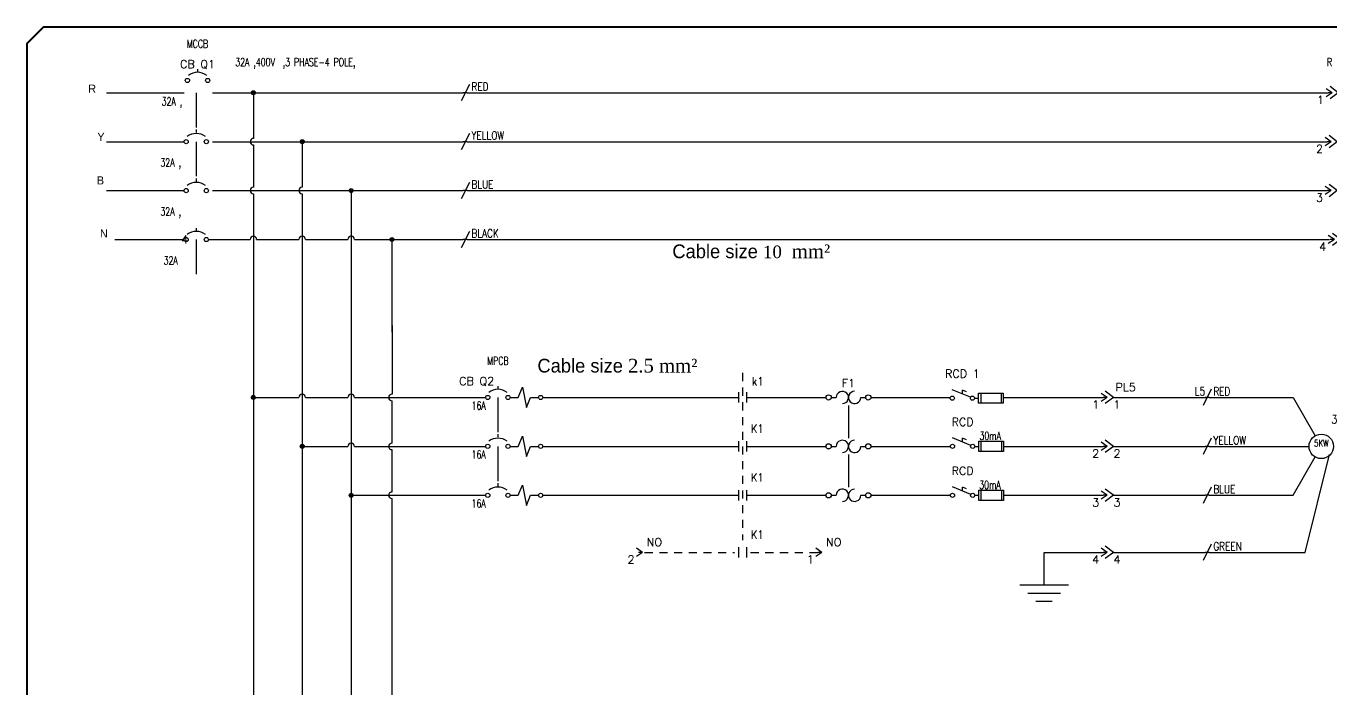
# Model space of a CAD drawing. Header units: inches. Extents: x 0 to 33.5, y 0 to 22.4.
# Drawn here: x 0.02 to 20.02, y 12.28 to 22.44 of the extents above; entities that cross this region are included whole.
import ezdxf
from ezdxf.enums import TextEntityAlignment as Align

# ---------------------------------------------------------------- set-up
doc = ezdxf.new("R2010")
doc.units = ezdxf.units.IN
doc.header["$MEASUREMENT"] = 0
doc.linetypes.add('HIDDEN2', pattern=[0.1875, 0.125, -0.0625])
for name, color, linetype in [('DESC', 150, 'Continuous'), ('LINK', 9, 'Continuous'), ('MISC', 7, 'Continuous'), ('SYMS', 7, 'Continuous'), ('TAGS', 150, 'Continuous'), ('TERMS', 123, 'Continuous'), ('TITLE', 7, 'Continuous'), ('WIRES', 7, 'Continuous')]:
    doc.layers.add(name, color=color, linetype=linetype)
doc.styles.add('ITALIC', font='ITALIC')
doc.styles.add('SIMPLEX', font='SIMPLEX')
doc.styles.add('WD', font='romans.shx')

# ---------------------------------------------------------------- blocks, each defined once
blk = doc.blocks.new('NO_NUM_acade_title')
at = {"layer": 'TITLE', "const_width": 0.0312}
blk.add_lwpolyline([(30.594, 0.281), (30.594, 22.177), (30.344, 22.427), (0.281, 22.427), (0.031, 22.177), (0.031, 0.281), (0.281, 0.031), (30.344, 0.031)], close=True, dxfattribs=at)
at = {"layer": 'TITLE', "color": 1, "style": 'ITALIC'}
for tag, height, p in [('TITLE#1', 0.125, (32.156, 3.406)), ('TITLE#2', 0.125, (32.156, 3.204)), ('TITLE#3', 0.125, (32.156, 3.001)), ('TITLE#4', 0.125, (32.156, 2.799)), ('DWG#', 0.2, (32.156, 0.826))]:
    blk.add_attdef(tag, text='', height=height, dxfattribs=at).set_placement(p, align=Align.CENTER)
at = {"layer": 'TITLE', "color": 1, "style": 'SIMPLEX'}
blk.add_attdef('CAD#', (30.826, 1.958), '', height=0.0938, rotation=90, dxfattribs=at)
at = {"layer": 'TITLE', "color": 1}
for tag, p, height, style in [('ENGINEER', (31.237, 1.958), 0.0938, 'ITALIC'), ('CHKDBY', (32.424, 1.958), 0.0938, 'ITALIC'), ('JOB#', (31.464, 1.644), 0.0938, 'SIMPLEX'), ('DRAWNBY', (32.494, 1.644), 0.0938, 'ITALIC'), ('SCALE', (31.353, 1.344), 0.0938, 'SIMPLEX'), ('DATE', (32.408, 1.344), 0.0938, 'SIMPLEX'), ('SHTS', (32.532, 0.25), 0.2, 'ITALIC')]:
    blk.add_attdef(tag, p, '', height=height, dxfattribs=dict(at, style=style))
at = {"layer": 'TITLE', "color": 1, "style": 'ITALIC'}
blk.add_attdef('SH#', text='', height=0.2, dxfattribs=at).set_placement((31.881, 0.25), align=Align.RIGHT)
at = {"layer": 'TITLE', "color": 7, "flags": 9}
blk.add_attdef('WD_TB', (31.219, 0.031), '', height=0.125, dxfattribs=at)
blk = doc.blocks.new('WDDOT')
for radius in [0.03, 0.0187, 0.00929]:
    blk.add_circle((0, 0), radius)
blk = doc.blocks.new('HCR21')
at = {"linetype": 'Continuous'}
for p, q in [((-0.062, 0.08), (-0.062, -0.08)), ((0.062, 0.08), (0.062, -0.08))]:
    blk.add_line(p, q, dxfattribs=at)
at = {"style": 'WD'}
for tag, width, p in [('INST', 0.7, (0, 0.451)), ('LOC', 0.7, (0, 0.281)), ('TAG2', 0.9, (0, 0.125)), ('XREF', 0.7, (0, -0.297)), ('DESC1', 0.7, (0, -0.449)), ('DESC2', 0.7, (0, -0.597)), ('DESC3', 0.7, (0, -0.744))]:
    blk.add_attdef(tag, text='', height=0.125, dxfattribs=dict(at, width=width)).set_placement(p, align=Align.CENTER)
for tag, p, height, flags in [('X4TERM01', (-0.062, 0), 0.0125, 1), ('X1TERM02', (0.062, 0), 0.0125, 1), ('FAMILY', (0.097, 0.053), 0.01, 9), ('CONTACT', (0.097, 0.036), 0.01, 1)]:
    blk.add_attdef(tag, p, '', height=height, dxfattribs=dict(at, flags=flags))
for tag, p in [('X2LINK', (0, 0.125)), ('X8LINK', (0, -0.125))]:
    blk.add_attdef(tag, p, '', height=0.01, dxfattribs=at)
at = {"linetype": 'Continuous', "style": 'WD', "flags": 8}
blk.add_attdef('TERM01', text='', height=0.125, dxfattribs=at).set_placement((-0.125, -0.016), align=Align.TOP_RIGHT)
blk.add_attdef('TERM02', text='', height=0.125, dxfattribs=at).set_placement((0.125, -0.016), align=Align.TOP_LEFT)
blk = doc.blocks.new('HOL1')
for p, q in [((-0.264, 0), (-0.188, 0)), ((0.188, 0), (0.264, 0))]:
    blk.add_line(p, q)
at = {"linetype": 'Continuous'}
for centre in [(-0.304, 0), (0.304, 0)]:
    blk.add_circle(centre, 0.04, dxfattribs=at)
for centre, start, end in [((-0.094, 0), 270.001, 180.002), ((0.094, 0), 90, 0.001)]:
    blk.add_arc(centre, 0.0938, start, end)
at = {"style": 'WD', "width": 0.7}
for tag, p in [('INST', (0, 0.795)), ('LOC', (0, 0.625)), ('DESC1', (0, 0.469)), ('DESC2', (0, 0.312)), ('RATING1', (0, -0.266))]:
    blk.add_attdef(tag, text='', height=0.125, dxfattribs=at).set_placement(p, align=Align.CENTER)
at = {"style": 'WD'}
blk.add_attdef('TAG1', text='', height=0.125, dxfattribs=at).set_placement((0, 0.156), align=Align.CENTER)
for tag, p, height, flags in [('X4TERM01', (-0.344, 0), 0.0125, 1), ('FAMILY', (0.205, 0.152), 0.01, 9), ('X1TERM02', (0.344, 0), 0.0125, 1)]:
    blk.add_attdef(tag, p, '', height=height, dxfattribs=dict(at, flags=flags))
for tag, p in [('X2LINK', (0, 0.125)), ('X8LINK', (0, -0.125))]:
    blk.add_attdef(tag, p, '', height=0.01, dxfattribs=at)
at = {"linetype": 'Continuous', "style": 'WD', "flags": 9}
for tag, p in [('ASSYCODE', (0.219, 0.062)), ('MFG', (0.228, 0.089)), ('CAT', (0.23, 0.108))]:
    blk.add_attdef(tag, text='', height=0.01, dxfattribs=at).set_placement(p, align=Align.CENTER)
at = {"linetype": 'Continuous', "style": 'WD', "flags": 8}
blk.add_attdef('TERM01', text='', height=0.125, dxfattribs=at).set_placement((-0.406, -0.031), align=Align.TOP_RIGHT)
blk.add_attdef('TERM02', text='', height=0.125, dxfattribs=at).set_placement((0.406, -0.031), align=Align.TOP_LEFT)
blk = doc.blocks.new('HOL2')
for p, q in [((-0.264, 0), (-0.188, 0)), ((0.188, 0), (0.264, 0))]:
    blk.add_line(p, q)
at = {"linetype": 'Continuous'}
for centre in [(-0.304, 0), (0.304, 0)]:
    blk.add_circle(centre, 0.04, dxfattribs=at)
for centre, start, end in [((-0.094, 0), 270.001, 180.002), ((0.094, 0), 90, 0.001)]:
    blk.add_arc(centre, 0.0938, start, end)
at = {"style": 'WD', "width": 0.7}
for tag, p in [('INST', (0, 0.81)), ('DESC1', (0, 0.484)), ('LOC', (0, 0.641)), ('DESC2', (0, 0.328))]:
    blk.add_attdef(tag, text='', height=0.125, dxfattribs=at).set_placement(p, align=Align.CENTER)
at = {"style": 'WD'}
blk.add_attdef('TAG2', text='', height=0.125, dxfattribs=at).set_placement((0, 0.172), align=Align.CENTER)
for tag, p, height, flags in [('X4TERM01', (-0.344, 0), 0.0125, 1), ('FAMILY', (0.205, 0.152), 0.01, 9), ('X1TERM02', (0.344, 0), 0.0125, 1)]:
    blk.add_attdef(tag, p, '', height=height, dxfattribs=dict(at, flags=flags))
for tag, p in [('X2LINK', (0, 0.125)), ('X8LINK', (0, -0.125))]:
    blk.add_attdef(tag, p, '', height=0.01, dxfattribs=at)
at = {"linetype": 'Continuous', "style": 'WD', "flags": 8}
blk.add_attdef('TERM01', text='', height=0.125, dxfattribs=at).set_placement((-0.406, -0.016), align=Align.TOP_RIGHT)
blk.add_attdef('TERM02', text='', height=0.125, dxfattribs=at).set_placement((0.406, -0.016), align=Align.TOP_LEFT)
blk = doc.blocks.new('HDS21F')
for p, q in [((0.126, 0.013), (-0.156, 0.13)), ((0, 0.065), (0, 0.125)), ((0.062, 0.099), (0, 0.125)), ((0.188, 0), (0.25, 0)), ((0.25, -0.078), (0.25, 0.078)), ((0.25, 0.078), (0.625, 0.078)), ((0.281, 0.078), (0.281, -0.078)), ((0.594, 0.078), (0.594, -0.078)), ((0.625, 0.078), (0.625, -0.078)), ((0.625, -0.078), (0.25, -0.078))]:
    blk.add_line(p, q)
for centre in [(-0.155, 0), (0.155, 0)]:
    blk.add_circle(centre, 0.0322)
at = {"style": 'WD', "width": 0.7}
for tag, p in [('INST', (0, 0.625)), ('LOC', (0, 0.469)), ('RATING1', (0, 0.156)), ('XREF', (0, -0.236)), ('DESC1', (0, -0.406)), ('DESC2', (0, -0.563))]:
    blk.add_attdef(tag, text='', height=0.125, dxfattribs=at).set_placement(p, align=Align.CENTER)
at = {"style": 'WD'}
blk.add_attdef('TAG2', text='', height=0.125, dxfattribs=at).set_placement((0, 0.312), align=Align.CENTER)
for tag, p, height, flags in [('X4TERM01', (-0.188, 0), 0.0125, 1), ('FAMILY', (0.206, 0.131), 0.01, 9), ('CONTACT', (0.206, 0.111), 0.01, 9), ('X1TERM02', (0.625, 0), 0.0125, 1)]:
    blk.add_attdef(tag, p, '', height=height, dxfattribs=dict(at, flags=flags))
for tag, p in [('X2LINK', (0, 0.188)), ('X8LINK', (0, -0.016))]:
    blk.add_attdef(tag, p, '', height=0.01, dxfattribs=at)
at = {"style": 'WD', "width": 0.7}
blk.add_attdef('RATING2', text='', height=0.125, dxfattribs=at).set_placement((0.438, 0), align=Align.MIDDLE)
at = {"linetype": 'Continuous', "style": 'WD', "flags": 8}
blk.add_attdef('TERM01', text='', height=0.125, dxfattribs=at).set_placement((-0.25, -0.031), align=Align.TOP_RIGHT)
blk.add_attdef('TERM02', text='', height=0.125, dxfattribs=at).set_placement((0.688, -0.031), align=Align.TOP_LEFT)
blk = doc.blocks.new('HMO13')
blk.add_circle((0, 0), 0.188)
at = {"style": 'WD'}
for tag, p, width in [('INST', (0.381, 0.403), 0.7), ('TAG1', (0.375, 0.077), 0.9), ('LOC', (0.381, 0.234), 0.7), ('DESC1', (0.376, -0.079), 0.9), ('DESC2', (0.376, -0.235), 0.9), ('DESC3', (0.376, -0.391), 0.9), ('RATING3', (0.375, -0.548), 0.8), ('RATING4', (0.375, -0.704), 0.8), ('WDTAGALT', (0.375, -0.875), 0.7)]:
    blk.add_attdef(tag, p, '', height=0.125, dxfattribs=dict(at, width=width))
at = {"style": 'WD', "width": 0.8}
blk.add_attdef('RATING1', text='', height=0.1, dxfattribs=at).set_placement((0, 0), align=Align.CENTER)
at = {"style": 'WD', "flags": 1}
for tag, p in [('X4TERM02', (-0.188, 0)), ('X0TERM01', (-0.094, 0.162)), ('X0TERM03', (-0.094, -0.162)), ('X0TERM04', (0.133, -0.133))]:
    blk.add_attdef(tag, p, '', height=0.0125, dxfattribs=at)
at = {"linetype": 'Continuous', "style": 'WD', "flags": 9}
blk.add_attdef('ASSYCODE', text='', height=0.01, dxfattribs=at).set_placement((0, 0.125), align=Align.CENTER)
at = {"style": 'WD', "flags": 9}
blk.add_attdef('FAMILY', text='', height=0.01, dxfattribs=at).set_placement((-0.005, 0.17), align=Align.CENTER)
at = {"linetype": 'Continuous', "style": 'WD', "flags": 1}
for tag, p in [('MFG', (0, 0.14)), ('CAT', (0, 0.159))]:
    blk.add_attdef(tag, text='', height=0.01, dxfattribs=at).set_placement(p, align=Align.MIDDLE)
at = {"style": 'WD', "width": 0.8}
blk.add_attdef('RATING2', text='', height=0.1, dxfattribs=at).set_placement((0, -0.031), align=Align.TOP_CENTER)
blk = doc.blocks.new('HCB1')
blk.add_line((0, 0.173), (0, 0.126))
for centre in [(-0.155, 0), (0.155, 0)]:
    blk.add_circle(centre, 0.0322)
blk.add_arc((0, -0.109), 0.234, 53.1301, 126.8699)
at = {"style": 'WD', "width": 0.7}
for tag, p in [('INST', (0, 0.826)), ('DESC1', (0, 0.5)), ('LOC', (0, 0.656)), ('DESC2', (0, 0.344)), ('RATING1', (0, -0.188)), ('XREF', (0, -0.344))]:
    blk.add_attdef(tag, text='', height=0.125, dxfattribs=at).set_placement(p, align=Align.CENTER)
at = {"style": 'WD'}
blk.add_attdef('TAG1', text='', height=0.125, dxfattribs=at).set_placement((0, 0.188), align=Align.CENTER)
for tag, p in [('X2LINK', (0, 0.219)), ('X8LINK', (0, 0))]:
    blk.add_attdef(tag, p, '', height=0.01, dxfattribs=at)
for tag, p, height, flags in [('X4TERM01', (-0.188, 0), 0.0125, 1), ('X1TERM02', (0.188, 0), 0.0125, 1), ('FAMILY', (0.205, 0.152), 0.01, 9), ('CONTACT', (0.205, 0.133), 0.01, 9)]:
    blk.add_attdef(tag, p, '', height=height, dxfattribs=dict(at, flags=flags))
at = {"linetype": 'Continuous', "style": 'WD', "flags": 9}
for tag, p in [('ASSYCODE', (0.219, 0.062)), ('MFG', (0.228, 0.089)), ('CAT', (0.23, 0.108))]:
    blk.add_attdef(tag, text='', height=0.01, dxfattribs=at).set_placement(p, align=Align.CENTER)
at = {"linetype": 'Continuous', "style": 'WD', "flags": 8}
blk.add_attdef('TERM01', text='', height=0.125, dxfattribs=at).set_placement((-0.25, -0.031), align=Align.TOP_RIGHT)
blk.add_attdef('TERM02', text='', height=0.125, dxfattribs=at).set_placement((0.25, -0.031), align=Align.TOP_LEFT)
blk = doc.blocks.new('HCB2')
at = {"linetype": 'HIDDEN2'}
blk.add_line((0, 0.187), (0, 0.141), dxfattribs=at)
for centre in [(-0.155, 0), (0.155, 0)]:
    blk.add_circle(centre, 0.0322)
blk.add_arc((0, -0.109), 0.234, 53.1301, 126.8699)
at = {"style": 'WD', "width": 0.7}
for tag, p in [('INST', (0, 0.863)), ('LOC', (0, 0.693)), ('DESC1', (0, 0.537)), ('DESC2', (0, 0.38)), ('RATING1', (0, -0.188)), ('XREF', (0, -0.344))]:
    blk.add_attdef(tag, text='', height=0.125, dxfattribs=at).set_placement(p, align=Align.CENTER)
at = {"style": 'WD'}
blk.add_attdef('TAG2', text='', height=0.125, dxfattribs=at).set_placement((0, 0.224), align=Align.CENTER)
for tag, p in [('X2LINK', (0, 0.219)), ('X8LINK', (0, 0))]:
    blk.add_attdef(tag, p, '', height=0.01, dxfattribs=at)
for tag, p, height, flags in [('X4TERM01', (-0.188, 0), 0.0125, 1), ('FAMILY', (0.054, 0.183), 0.01, 9), ('CONTACT', (0.054, 0.159), 0.01, 9), ('X1TERM02', (0.188, 0), 0.0125, 1)]:
    blk.add_attdef(tag, p, '', height=height, dxfattribs=dict(at, flags=flags))
at = {"linetype": 'Continuous', "style": 'WD', "flags": 8}
blk.add_attdef('TERM01', text='', height=0.125, dxfattribs=at).set_placement((-0.25, -0.031), align=Align.TOP_RIGHT)
blk.add_attdef('TERM02', text='', height=0.125, dxfattribs=at).set_placement((0.25, -0.031), align=Align.TOP_LEFT)
blk = doc.blocks.new('HCN1PJ')
for p, q in [((-0.031, 0), (-0.125, 0.062)), ((-0.031, 0), (-0.125, -0.062)), ((-0.031, 0), (-0.094, 0)), ((0.062, 0), (-0.062, 0.094)), ((0.062, 0), (-0.062, -0.094))]:
    blk.add_line(p, q)
at = {"style": 'WD', "width": 0.7}
for tag, p in [('DESC1', (-0.031, 0.406)), ('DESC2', (-0.031, 0.25))]:
    blk.add_attdef(tag, text='', height=0.125, dxfattribs=at).set_placement(p, align=Align.RIGHT)
for tag, p in [('INST', (0.094, 0.406)), ('LOC', (0.094, 0.25))]:
    blk.add_attdef(tag, p, '', height=0.125, dxfattribs=at)
at = {"style": 'WD'}
for tag, p, height in [('TAG1', (0.094, 0.094), 0.125), ('X2LINK', (-0.062, 0.125), 0.01), ('X8LINK', (-0.062, -0.125), 0.01)]:
    blk.add_attdef(tag, p, '', height=height, dxfattribs=at)
for tag, p, height, flags in [('X4TERMDESC01', (-0.106, 0.022), 0.01, 1), ('X4TERM01', (-0.094, 0), 0.0125, 1), ('WDBLKNAM', (0.048, 0.104), 0.01, 9), ('FAMILY', (0.048, 0.121), 0.01, 9), ('X1TERM02', (0.062, 0), 0.0125, 1), ('X1TERMDESC02', (0.067, 0.016), 0.01, 1)]:
    blk.add_attdef(tag, p, '', height=height, dxfattribs=dict(at, flags=flags))
at = {"linetype": 'Continuous', "style": 'WD', "flags": 9}
for tag, p in [('ASSYCODE', (0.067, 0.044)), ('MFG', (0.072, 0.057)), ('CAT', (0.073, 0.077))]:
    blk.add_attdef(tag, text='', height=0.01, dxfattribs=at).set_placement(p, align=Align.CENTER)
at = {"linetype": 'Continuous', "style": 'WD', "flags": 8}
blk.add_attdef('TERM01', text='', height=0.125, dxfattribs=at).set_placement((-0.156, -0.047), align=Align.TOP_RIGHT)
blk.add_attdef('TERM02', text='', height=0.125, dxfattribs=at).set_placement((0.062, -0.047), align=Align.TOP_LEFT)
blk = doc.blocks.new('HCN2PJ')
for p, q in [((-0.031, 0), (-0.125, 0.062)), ((-0.031, 0), (-0.125, -0.062)), ((-0.031, 0), (-0.094, 0)), ((0.062, 0), (-0.062, 0.094)), ((0.062, 0), (-0.062, -0.094))]:
    blk.add_line(p, q)
at = {"style": 'WD', "width": 0.7}
for tag, p in [('DESC1', (-0.031, 0.406)), ('DESC2', (-0.031, 0.25))]:
    blk.add_attdef(tag, text='', height=0.125, dxfattribs=at).set_placement(p, align=Align.RIGHT)
for tag, p in [('INST', (0.094, 0.406)), ('LOC', (0.094, 0.25))]:
    blk.add_attdef(tag, p, '', height=0.125, dxfattribs=at)
at = {"style": 'WD'}
for tag, p, height in [('TAG2', (0.094, 0.094), 0.125), ('X2LINK', (-0.062, 0.125), 0.01), ('X8LINK', (-0.062, -0.125), 0.01)]:
    blk.add_attdef(tag, p, '', height=height, dxfattribs=at)
for tag, p, height, flags in [('X4TERMDESC01', (-0.113, 0.019), 0.01, 1), ('X4TERM01', (-0.094, 0), 0.0125, 1), ('FAMILY', (0.048, 0.121), 0.01, 9), ('X1TERM02', (0.062, 0), 0.0125, 1), ('X1TERMDESC02', (0.067, 0.014), 0.01, 1)]:
    blk.add_attdef(tag, p, '', height=height, dxfattribs=dict(at, flags=flags))
at = {"linetype": 'Continuous', "style": 'WD', "flags": 8}
blk.add_attdef('TERM01', text='', height=0.125, dxfattribs=at).set_placement((-0.156, -0.047), align=Align.TOP_RIGHT)
blk.add_attdef('TERM02', text='', height=0.125, dxfattribs=at).set_placement((0.062, -0.047), align=Align.TOP_LEFT)
blk = doc.blocks.new('HCB11M')
for p, q in [((0, 0.173), (0, 0.126)), ((0.188, 0), (0.312, 0)), ((0.312, 0), (0.375, 0.156)), ((0.375, 0.156), (0.438, -0.156)), ((0.438, -0.156), (0.5, 0)), ((0.5, 0), (0.623, 0))]:
    blk.add_line(p, q)
for centre in [(-0.155, 0), (0.155, 0), (0.655, 0)]:
    blk.add_circle(centre, 0.0322)
blk.add_arc((0, -0.109), 0.234, 53.1301, 126.8699)
at = {"style": 'WD', "width": 0.7}
for tag, p in [('INST', (0, 0.826)), ('DESC1', (0, 0.5)), ('LOC', (0, 0.656)), ('DESC2', (0, 0.344)), ('RATING1', (0, -0.188)), ('XREF', (0, -0.344))]:
    blk.add_attdef(tag, text='', height=0.125, dxfattribs=at).set_placement(p, align=Align.CENTER)
at = {"style": 'WD'}
blk.add_attdef('TAG1', text='', height=0.125, dxfattribs=at).set_placement((0, 0.188), align=Align.CENTER)
for tag, p, height, flags in [('X2LINK', (0, 0.219), 0.01, 1), ('X4TERM01', (-0.188, 0), 0.0125, 1), ('X8LINK', (0, 0), 0.01, 1), ('FAMILY', (0.205, 0.152), 0.01, 9), ('CONTACT', (0.205, 0.131), 0.01, 9), ('X1TERM02', (0.688, 0), 0.0125, 1)]:
    blk.add_attdef(tag, p, '', height=height, dxfattribs=dict(at, flags=flags))
at = {"linetype": 'Continuous', "style": 'WD', "flags": 9}
for tag, p in [('ASSYCODE', (0.232, 0.071)), ('MFG', (0.228, 0.089)), ('CAT', (0.23, 0.108))]:
    blk.add_attdef(tag, text='', height=0.01, dxfattribs=at).set_placement(p, align=Align.CENTER)
at = {"linetype": 'Continuous', "style": 'WD', "flags": 8}
blk.add_attdef('TERM01', text='', height=0.125, dxfattribs=at).set_placement((-0.25, -0.031), align=Align.TOP_RIGHT)
blk.add_attdef('TERM02', text='', height=0.125, dxfattribs=at).set_placement((0.75, -0.031), align=Align.TOP_LEFT)
blk = doc.blocks.new('HCB21M')
at = {"linetype": 'HIDDEN2'}
blk.add_line((0, 0.187), (0, 0.141), dxfattribs=at)
for p, q in [((0.188, 0), (0.312, 0)), ((0.312, 0), (0.375, 0.156)), ((0.375, 0.156), (0.438, -0.156)), ((0.438, -0.156), (0.5, 0)), ((0.5, 0), (0.623, 0))]:
    blk.add_line(p, q)
for centre in [(-0.155, 0), (0.155, 0), (0.655, 0)]:
    blk.add_circle(centre, 0.0322)
blk.add_arc((0, -0.109), 0.234, 53.1301, 126.8699)
at = {"style": 'WD', "width": 0.7}
for tag, p in [('INST', (0, 0.863)), ('LOC', (0, 0.693)), ('DESC1', (0, 0.537)), ('DESC2', (0, 0.38)), ('RATING1', (0, -0.188)), ('XREF', (0, -0.344))]:
    blk.add_attdef(tag, text='', height=0.125, dxfattribs=at).set_placement(p, align=Align.CENTER)
at = {"style": 'WD'}
blk.add_attdef('TAG2', text='', height=0.125, dxfattribs=at).set_placement((0, 0.224), align=Align.CENTER)
for tag, p, height, flags in [('X2LINK', (0, 0.219), 0.01, 1), ('X4TERM01', (-0.188, 0), 0.0125, 1), ('X8LINK', (0, 0), 0.01, 1), ('FAMILY', (0.054, 0.183), 0.01, 9), ('CONTACT', (0.054, 0.161), 0.01, 9), ('X1TERM02', (0.688, 0), 0.0125, 1)]:
    blk.add_attdef(tag, p, '', height=height, dxfattribs=dict(at, flags=flags))
at = {"linetype": 'Continuous', "style": 'WD', "flags": 8}
blk.add_attdef('TERM01', text='', height=0.125, dxfattribs=at).set_placement((-0.25, -0.031), align=Align.TOP_RIGHT)
blk.add_attdef('TERM02', text='', height=0.125, dxfattribs=at).set_placement((0.75, -0.031), align=Align.TOP_LEFT)
blk = doc.blocks.new('HW01')
for p, q in [((0.062, 0.125), (-0.062, -0.125)), ((0.031, 0), (-0.031, 0))]:
    blk.add_line(p, q)
at = {"style": 'WD', "width": 0.7, "flags": 1}
for tag, p in [('INST', (0, 0.357)), ('LOC', (0, 0.188)), ('XREF', (0, -0.3)), ('DESC1', (0, -0.456)), ('DESC2', (0, -0.613))]:
    blk.add_attdef(tag, text='', height=0.125, dxfattribs=at).set_placement(p, align=Align.CENTER)
at = {"style": 'WD', "width": 0.8}
blk.add_attdef('TAG1', text='', height=0.125, dxfattribs=at).set_placement((-0.031, 0.031), align=Align.RIGHT)
at = {"style": 'WD', "flags": 1}
for tag, p in [('X4TERM01', (-0.031, 0)), ('X1TERM01', (0.031, 0))]:
    blk.add_attdef(tag, p, '', height=0.0125, dxfattribs=at)
at = {"linetype": 'Continuous', "style": 'WD', "flags": 9}
blk.add_attdef('ASSYCODE', text='', height=0.01, dxfattribs=at).set_placement((0.029, 0.042), align=Align.CENTER)
at = {"style": 'WD'}
for tag, p in [('X2LINK', (0, 0.125)), ('X8LINK', (0, -0.125))]:
    blk.add_attdef(tag, p, '', height=0.01, dxfattribs=at)
at = {"style": 'WD', "flags": 9}
blk.add_attdef('FAMILY', text='', height=0.01, dxfattribs=at).set_placement((0.023, 0.118), align=Align.CENTER)
at = {"style": 'WD', "width": 0.8}
blk.add_attdef('RATING1', (0.094, 0.031), '', height=0.125, dxfattribs=at)
at = {"style": 'WD', "width": 0.8, "flags": 1}
blk.add_attdef('MFG', text='', height=0.0938, dxfattribs=at).set_placement((-0.125, -0.031), align=Align.TOP_RIGHT)
blk.add_attdef('CAT', text='', height=0.0938, dxfattribs=at).set_placement((0.031, -0.031), align=Align.TOP_LEFT)
blk = doc.blocks.new('HW02')
for p, q in [((0.062, 0.125), (-0.062, -0.125)), ((0.031, 0), (-0.031, 0))]:
    blk.add_line(p, q)
at = {"style": 'WD', "width": 0.7, "flags": 1}
for tag, p in [('INST', (0, 0.357)), ('LOC', (0, 0.188)), ('XREF', (0, -0.3)), ('DESC1', (0, -0.456)), ('DESC2', (0, -0.613))]:
    blk.add_attdef(tag, text='', height=0.125, dxfattribs=at).set_placement(p, align=Align.CENTER)
at = {"style": 'WD', "width": 0.8}
blk.add_attdef('TAG2', text='', height=0.125, dxfattribs=at).set_placement((-0.031, 0.031), align=Align.RIGHT)
at = {"style": 'WD', "flags": 1}
for tag, p in [('X4TERM01', (-0.031, 0)), ('X1TERM01', (0.031, 0))]:
    blk.add_attdef(tag, p, '', height=0.0125, dxfattribs=at)
at = {"style": 'WD'}
for tag, p in [('X2LINK', (0, 0.125)), ('X8LINK', (0, -0.125))]:
    blk.add_attdef(tag, p, '', height=0.01, dxfattribs=at)
at = {"style": 'WD', "flags": 9}
blk.add_attdef('FAMILY', text='', height=0.01, dxfattribs=at).set_placement((0.023, 0.118), align=Align.CENTER)
at = {"style": 'WD', "width": 0.8}
blk.add_attdef('RATING1', (0.094, 0.031), '', height=0.125, dxfattribs=at)
blk = doc.blocks.new('HC01P_')
for q in [(-0.125, 0.062), (-0.125, -0.062), (-0.094, 0)]:
    blk.add_line((-0.031, 0), q)
at = {"style": 'WD', "width": 0.7}
for tag, p in [('DESC1', (-0.094, 0.406)), ('DESC2', (-0.094, 0.25))]:
    blk.add_attdef(tag, text='', height=0.125, dxfattribs=at).set_placement(p, align=Align.RIGHT)
for tag, p in [('INST', (0.031, 0.406)), ('LOC', (0.031, 0.25))]:
    blk.add_attdef(tag, p, '', height=0.125, dxfattribs=at)
at = {"style": 'WD'}
for tag, p, height in [('TAG1', (0.031, 0.094), 0.125), ('X2LINK', (-0.062, 0.125), 0.01), ('X8LINK', (-0.062, -0.125), 0.01)]:
    blk.add_attdef(tag, p, '', height=height, dxfattribs=at)
for tag, p, height, flags in [('X4TERM01', (-0.094, 0), 0.0125, 1), ('X4TERMDESC01', (-0.073, 0.019), 0.01, 1), ('FAMILY', (0.017, 0.121), 0.01, 9)]:
    blk.add_attdef(tag, p, '', height=height, dxfattribs=dict(at, flags=flags))
at = {"linetype": 'Continuous', "style": 'WD', "flags": 9}
for tag, p in [('ASSYCODE', (0.031, 0.031)), ('MFG', (0.04, 0.057)), ('CAT', (0.042, 0.077))]:
    blk.add_attdef(tag, text='', height=0.01, dxfattribs=at).set_placement(p, align=Align.CENTER)
at = {"linetype": 'Continuous', "style": 'WD', "flags": 8}
blk.add_attdef('TERM01', text='', height=0.125, dxfattribs=at).set_placement((-0.156, -0.047), align=Align.TOP_RIGHT)

msp = doc.modelspace()

# ---------------------------------------------------------------- linework, layer by layer
at = {"color": 1}
msp.add_line((3.5, 18.375), (3.5, 17.875), dxfattribs=at)
at = {"color": 252, "true_color": 0x939598}
for p, q in [((5.625, 18.358), (5.625, 17.749)), ((5.626, 17.853), (5.626, 16.814))]:
    msp.add_line(p, q, dxfattribs=at)
at = {"linetype": 'HIDDEN2'}
for p, q in [((11, 17.125), (11, 14.562)), ((9.5, 14.375), (10.875, 14.375)), ((11.125, 14.375), (12.156, 14.375))]:
    msp.add_line(p, q, dxfattribs=at)
for p, q in [((5.626, 16.814), (5.626, 16.801)), ((15.25, 13.875), (16, 13.875)), ((15.375, 13.75), (15.875, 13.75)), ((15.5, 13.625), (15.75, 13.625))]:
    msp.add_line(p, q)
at = {"color": 3}
for p, q in [((19.625, 14.375), (20, 15.875)), ((15.625, 13.875), (15.625, 14.375)), ((15.625, 14.375), (16.531, 14.375)), ((16.688, 14.375), (18.094, 14.375)), ((18.156, 14.375), (19.625, 14.375))]:
    msp.add_line(p, q, dxfattribs=at)
at = {"layer": 'LINK'}
for points in [[(2.625, 21.421), (2.625, 20.89)], [(2.625, 20.671), (2.625, 20.14)], [(2.625, 19.171), (2.625, 18.64)], [(7.25, 16.75), (7.25, 16.219)], [(12.625, 16.625), (12.625, 16.125)], [(7.25, 16), (7.25, 15.469)], [(12.625, 15.875), (12.625, 15.375)]]:
    msp.add_lwpolyline(points, dxfattribs=at)
at = {"layer": 'WIRES', "color": 1}
for p, q in [((1.25, 21.421), (2.438, 21.421)), ((3.5, 21.421), (3.5, 20.721)), ((3.5, 20.621), (3.5, 19.971)), ((19.442, 16.75), (19.781, 16.162))]:
    msp.add_line(p, q, dxfattribs=at)
at = {"layer": 'WIRES', "color": 240, "true_color": 0xed1f24}
for p, q in [((2.875, 21.421), (6.719, 21.421)), ((6.781, 21.421), (19.978, 21.421)), ((3.5, 19.871), (3.5, 18.25)), ((3.5, 17.965), (3.5, 4.171)), ((3.5, 16.75), (4.2, 16.75)), ((4.3, 16.75), (4.95, 16.75)), ((5.05, 16.75), (7.062, 16.75)), ((7.938, 16.75), (9.75, 16.75)), ((9.688, 16.75), (10.938, 16.75)), ((11.062, 16.75), (12.281, 16.75)), ((12.969, 16.75), (14.188, 16.75)), ((15, 16.75), (16.531, 16.75)), ((16.688, 16.75), (18.125, 16.75)), ((18.031, 16.75), (18.094, 16.75)), ((18.156, 16.75), (19.442, 16.75))]:
    msp.add_line(p, q, dxfattribs=at)
at = {"layer": 'WIRES', "color": 2}
for p, q in [((1.25, 20.671), (2.438, 20.671)), ((2.875, 20.671), (6.719, 20.671)), ((4.25, 20.671), (4.25, 19.971)), ((6.781, 20.671), (19.964, 20.671)), ((4.25, 19.871), (4.25, 17.875)), ((4.25, 17.965), (4.25, 4.171)), ((4.25, 16), (4.95, 16)), ((5.05, 16), (7.062, 16)), ((7.938, 16), (9.75, 16))]:
    msp.add_line(p, q, dxfattribs=at)
at = {"layer": 'WIRES', "color": 5}
for p, q in [((1.25, 19.921), (2.438, 19.921)), ((2.875, 19.921), (6.719, 19.921)), ((5, 19.921), (5, 17.25)), ((6.781, 19.921), (19.964, 19.921)), ((5, 17.965), (5, 4.171)), ((19.442, 15.25), (19.781, 15.838)), ((5, 15.25), (7.062, 15.25)), ((7.938, 15.25), (10, 15.25)), ((9.688, 15.25), (10.938, 15.25)), ((11.062, 15.25), (12.281, 15.25)), ((12.969, 15.25), (14.188, 15.25)), ((15, 15.25), (16.531, 15.25)), ((16.688, 15.25), (18.094, 15.25)), ((18.156, 15.25), (19.442, 15.25))]:
    msp.add_line(p, q, dxfattribs=at)
at = {"layer": 'WIRES', "color": 252, "true_color": 0x939598}
for p, q in [((1.375, 19.171), (2.438, 19.171)), ((2.812, 19.171), (3.45, 19.171)), ((3.55, 19.171), (4.2, 19.171)), ((4.3, 19.171), (4.95, 19.171)), ((5.05, 19.171), (6.719, 19.171)), ((5.625, 19.171), (5.625, 18.346)), ((6.781, 19.171), (20, 19.171)), ((5.625, 16.7), (5.625, 16.05)), ((5.625, 15.95), (5.625, 15.3)), ((5.625, 15.2), (5.625, 11.425))]:
    msp.add_line(p, q, dxfattribs=at)
at = {"layer": 'WIRES', "color": 41, "true_color": 0xf4ee51}
for p, q in [((9.688, 16), (10.938, 16)), ((11.062, 16), (12.281, 16)), ((12.969, 16), (14.188, 16)), ((15, 16), (16.531, 16)), ((16.688, 16), (18.094, 16)), ((18.156, 16), (19.688, 16))]:
    msp.add_line(p, q, dxfattribs=at)
at = {"layer": 'WIRES', "color": 240, "true_color": 0xed1f24}
msp.add_arc((3.5, 20.671), 0.05, 90, 270, dxfattribs=at)
at = {"layer": 'WIRES'}
for centre, start, end in [((3.5, 19.921), 90, 270), ((4.25, 19.921), 90, 270), ((3.5, 19.171), 0, 180), ((4.25, 19.171), 0, 180), ((5, 19.171), 0, 180), ((4.25, 16.75), 0, 180), ((5, 16.75), 0, 180), ((5.625, 16.75), 90, 270), ((5.625, 16), 90, 270), ((5.625, 15.25), 90, 270)]:
    msp.add_arc(centre, 0.05, start, end, dxfattribs=at)
at = {"layer": 'WIRES', "color": 2}
msp.add_arc((5, 16), 0.05, 0, 180, dxfattribs=at)

# ---------------------------------------------------------------- block references
msp.add_blockref('NO_NUM_acade_title', (0, 0))
at = {"layer": 'SYMS'}
ref = msp.add_blockref('HCB1', (2.644, 21.609), dxfattribs=at)
ref.add_attrib('RATING1', '32A ,', dxfattribs={"layer": 'MISC', "height": 0.125, "style": 'WD', "width": 0.7}).set_placement((2.252, 21.226), align=Align.CENTER)
ref.add_attrib('DESC2', '32A ,400V  ,3 PHASE-4 POLE,', dxfattribs={"layer": 'DESC', "height": 0.125, "style": 'WD', "width": 0.7}).set_placement((4.144, 21.828), align=Align.CENTER)
ref.add_attrib('DESC1', 'MCCB', dxfattribs={"layer": 'DESC', "height": 0.125, "style": 'WD', "width": 0.7}).set_placement((2.644, 22.109), align=Align.CENTER)
ref.add_attrib('TAG1', 'CB Q1', dxfattribs={"layer": 'TAGS', "height": 0.125, "style": 'WD'}).set_placement((2.644, 21.797), align=Align.CENTER)
ref = msp.add_blockref('HCN1PJ', (20.072, 21.421), dxfattribs=at)
ref.add_attrib('DESC1', 'R', dxfattribs={"layer": 'DESC', "height": 0.125, "style": 'WD', "width": 0.7}).set_placement((20.04, 21.828), align=Align.RIGHT)
ref.add_attrib('TERM01', '1', dxfattribs={"layer": 'TERMS', "linetype": 'Continuous', "height": 0.125, "style": 'WD', "flags": 8}).set_placement((19.915, 21.374), align=Align.TOP_RIGHT)
ref.add_attrib('TERM02', '1', dxfattribs={"layer": 'TERMS', "linetype": 'Continuous', "height": 0.125, "style": 'WD', "flags": 8}).set_placement((20.134, 21.374), align=Align.TOP_LEFT)
for name, p in [('WDDOT', (3.5, 21.421)), ('WDDOT', (4.25, 20.671)), ('WDDOT', (5, 19.921)), ('WDDOT', (5.625, 19.171)), ('WDDOT', (3.5, 16.75)), ('WDDOT', (4.25, 16)), ('HOL2', (12.625, 16)), ('WDDOT', (5, 15.25)), ('HOL2', (12.625, 15.25))]:
    msp.add_blockref(name, p, dxfattribs=at)
ref = msp.add_blockref('HW02', (6.75, 21.421), dxfattribs=at)
ref.add_attrib('RATING1', 'RED', (6.844, 21.453), dxfattribs={"layer": 'MISC', "height": 0.125, "style": 'WD', "width": 0.8})
ref = msp.add_blockref('HCB2', (2.625, 20.671), dxfattribs=at)
ref.add_attrib('RATING1', '32A ,', dxfattribs={"layer": 'MISC', "height": 0.125, "style": 'WD', "width": 0.7}).set_placement((2.233, 20.288), align=Align.CENTER)
ref = msp.add_blockref('HW02', (6.75, 20.671), dxfattribs=at)
ref.add_attrib('RATING1', 'YELLOW', (6.844, 20.703), dxfattribs={"layer": 'MISC', "height": 0.125, "style": 'WD', "width": 0.8})
ref = msp.add_blockref('HCN2PJ', (20.058, 20.671), dxfattribs=at)
ref.add_attrib('TERM01', '2', dxfattribs={"layer": 'TERMS', "linetype": 'Continuous', "height": 0.125, "style": 'WD', "flags": 8}).set_placement((19.901, 20.624), align=Align.TOP_RIGHT)
ref.add_attrib('TERM02', '2', dxfattribs={"layer": 'TERMS', "linetype": 'Continuous', "height": 0.125, "style": 'WD', "flags": 8}).set_placement((20.12, 20.624), align=Align.TOP_LEFT)
ref = msp.add_blockref('HCB2', (2.625, 19.921), dxfattribs=at)
ref.add_attrib('RATING1', '32A ,', dxfattribs={"layer": 'MISC', "height": 0.125, "style": 'WD', "width": 0.7}).set_placement((2.233, 19.538), align=Align.CENTER)
ref = msp.add_blockref('HW02', (6.75, 19.921), dxfattribs=at)
ref.add_attrib('RATING1', 'BLUE', (6.844, 19.953), dxfattribs={"layer": 'MISC', "height": 0.125, "style": 'WD', "width": 0.8})
ref = msp.add_blockref('HCN2PJ', (20.058, 19.921), dxfattribs=at)
ref.add_attrib('TERM01', '3', dxfattribs={"layer": 'TERMS', "linetype": 'Continuous', "height": 0.125, "style": 'WD', "flags": 8}).set_placement((19.901, 19.874), align=Align.TOP_RIGHT)
ref.add_attrib('TERM02', '3', dxfattribs={"layer": 'TERMS', "linetype": 'Continuous', "height": 0.125, "style": 'WD', "flags": 8}).set_placement((20.12, 19.874), align=Align.TOP_LEFT)
ref = msp.add_blockref('HCB1', (2.625, 19.171), dxfattribs=at)
ref.add_attrib('RATING1', '32A', dxfattribs={"layer": 'MISC', "height": 0.125, "style": 'WD', "width": 0.7}).set_placement((2.233, 18.788), align=Align.CENTER)
ref = msp.add_blockref('HW02', (6.75, 19.171), dxfattribs=at)
ref.add_attrib('RATING1', 'BLACK', (6.844, 19.203), dxfattribs={"layer": 'MISC', "height": 0.125, "style": 'WD', "width": 0.8})
ref = msp.add_blockref('HCN2PJ', (20.106, 19.171), dxfattribs=at)
ref.add_attrib('TERM01', '4', dxfattribs={"layer": 'TERMS', "linetype": 'Continuous', "height": 0.125, "style": 'WD', "flags": 8}).set_placement((19.95, 19.124), align=Align.TOP_RIGHT)
ref.add_attrib('TERM02', '4', dxfattribs={"layer": 'TERMS', "linetype": 'Continuous', "height": 0.125, "style": 'WD', "flags": 8}).set_placement((20.169, 19.124), align=Align.TOP_LEFT)
ref = msp.add_blockref('HCB11M', (7.25, 16.75), dxfattribs=at)
ref.add_attrib('RATING1', ' 16A', dxfattribs={"layer": 'MISC', "height": 0.125, "style": 'WD', "width": 0.7}).set_placement((6.925, 16.562), align=Align.CENTER)
ref.add_attrib('DESC1', 'MPCB', dxfattribs={"layer": 'DESC', "height": 0.125, "style": 'WD', "width": 0.7}).set_placement((7.25, 17.25), align=Align.CENTER)
ref.add_attrib('TAG1', 'CB Q2', dxfattribs={"layer": 'TAGS', "height": 0.125, "style": 'WD'}).set_placement((6.925, 16.938), align=Align.CENTER)
ref = msp.add_blockref('HCR21', (11, 16.75), dxfattribs=at)
ref.add_attrib('TAG2', 'k1', dxfattribs={"layer": 'TAGS', "height": 0.125, "style": 'WD', "width": 0.9}).set_placement((11.233, 16.935), align=Align.CENTER)
ref = msp.add_blockref('HOL1', (12.625, 16.75), dxfattribs=at)
ref.add_attrib('TAG1', 'F1', dxfattribs={"layer": 'TAGS', "height": 0.125, "style": 'WD'}).set_placement((12.625, 16.906), align=Align.CENTER)
ref = msp.add_blockref('HDS21F', (14.371, 16.739), dxfattribs=at)
ref.add_attrib('TAG2', 'RCD 1', dxfattribs={"layer": 'TAGS', "height": 0.125, "style": 'WD'}).set_placement((14.371, 17.052), align=Align.CENTER)
ref = msp.add_blockref('HCN1PJ', (16.625, 16.75), dxfattribs=at)
ref.add_attrib('TAG1', 'PL5', (16.719, 16.844), dxfattribs={"layer": 'TAGS', "height": 0.125, "style": 'WD'})
ref.add_attrib('TERM01', '1', dxfattribs={"layer": 'TERMS', "linetype": 'Continuous', "height": 0.125, "style": 'WD', "flags": 8}).set_placement((16.469, 16.703), align=Align.TOP_RIGHT)
ref.add_attrib('TERM02', '1', dxfattribs={"layer": 'TERMS', "linetype": 'Continuous', "height": 0.125, "style": 'WD', "flags": 8}).set_placement((16.688, 16.703), align=Align.TOP_LEFT)
ref = msp.add_blockref('HW01', (18.125, 16.75), dxfattribs=at)
ref.add_attrib('RATING1', 'RED', (18.219, 16.781), dxfattribs={"layer": 'MISC', "height": 0.125, "style": 'WD', "width": 0.8})
ref.add_attrib('TAG1', 'L5', dxfattribs={"layer": 'TAGS', "height": 0.125, "style": 'WD', "width": 0.8}).set_placement((18.094, 16.781), align=Align.RIGHT)
ref = msp.add_blockref('HDS21F', (14.375, 16), dxfattribs=at)
ref.add_attrib('RATING1', '30mA', dxfattribs={"layer": 'MISC', "height": 0.125, "style": 'WD', "width": 0.7}).set_placement((14.799, 16.1), align=Align.CENTER)
ref.add_attrib('TAG2', 'RCD', dxfattribs={"layer": 'TAGS', "height": 0.125, "style": 'WD'}).set_placement((14.375, 16.312), align=Align.CENTER)
ref = msp.add_blockref('HMO13', (19.875, 16), dxfattribs=at)
ref.add_attrib('RATING1', '5KW', dxfattribs={"layer": 'MISC', "height": 0.1, "style": 'WD', "width": 0.8}).set_placement((19.875, 16), align=Align.CENTER)
ref.add_attrib('DESC1', '3 PHASE  400V MOTOR', (20.027, 16.351), dxfattribs={"layer": 'DESC', "height": 0.125, "style": 'WD', "width": 0.9})
ref.add_attrib('TAG1', 'MTR 1', (20.25, 16.077), dxfattribs={"layer": 'TAGS', "height": 0.125, "style": 'WD', "width": 0.9})
ref = msp.add_blockref('HCR21', (11, 16), dxfattribs=at)
ref.add_attrib('TAG2', 'K1', dxfattribs={"layer": 'TAGS', "height": 0.125, "style": 'WD', "width": 0.9}).set_placement((11.227, 16.209), align=Align.CENTER)
ref = msp.add_blockref('HCB21M', (7.25, 16), dxfattribs=at)
ref.add_attrib('RATING1', ' 16A', dxfattribs={"layer": 'MISC', "height": 0.125, "style": 'WD', "width": 0.7}).set_placement((6.925, 15.812), align=Align.CENTER)
ref = msp.add_blockref('HCN2PJ', (16.625, 16), dxfattribs=at)
ref.add_attrib('TERM01', '2', dxfattribs={"layer": 'TERMS', "linetype": 'Continuous', "height": 0.125, "style": 'WD', "flags": 8}).set_placement((16.469, 15.953), align=Align.TOP_RIGHT)
ref.add_attrib('TERM02', '2', dxfattribs={"layer": 'TERMS', "linetype": 'Continuous', "height": 0.125, "style": 'WD', "flags": 8}).set_placement((16.688, 15.953), align=Align.TOP_LEFT)
ref = msp.add_blockref('HW02', (18.125, 16), dxfattribs=at)
ref.add_attrib('RATING1', 'YELLOW', (18.219, 16.031), dxfattribs={"layer": 'MISC', "height": 0.125, "style": 'WD', "width": 0.8})
ref = msp.add_blockref('HDS21F', (14.375, 15.25), dxfattribs=at)
ref.add_attrib('RATING1', '30mA', dxfattribs={"layer": 'MISC', "height": 0.125, "style": 'WD', "width": 0.7}).set_placement((14.795, 15.346), align=Align.CENTER)
ref.add_attrib('TAG2', 'RCD', dxfattribs={"layer": 'TAGS', "height": 0.125, "style": 'WD'}).set_placement((14.375, 15.562), align=Align.CENTER)
ref = msp.add_blockref('HCB21M', (7.25, 15.25), dxfattribs=at)
ref.add_attrib('RATING1', ' 16A', dxfattribs={"layer": 'MISC', "height": 0.125, "style": 'WD', "width": 0.7}).set_placement((6.925, 15.062), align=Align.CENTER)
ref = msp.add_blockref('HCR21', (11, 15.25), dxfattribs=at)
ref.add_attrib('TAG2', 'K1', dxfattribs={"layer": 'TAGS', "height": 0.125, "style": 'WD', "width": 0.9}).set_placement((11.227, 15.459), align=Align.CENTER)
ref = msp.add_blockref('HW02', (18.125, 15.25), dxfattribs=at)
ref.add_attrib('RATING1', 'BLUE', (18.219, 15.281), dxfattribs={"layer": 'MISC', "height": 0.125, "style": 'WD', "width": 0.8})
ref = msp.add_blockref('HCN2PJ', (16.625, 15.25), dxfattribs=at)
ref.add_attrib('TERM01', '3', dxfattribs={"layer": 'TERMS', "linetype": 'Continuous', "height": 0.125, "style": 'WD', "flags": 8}).set_placement((16.469, 15.203), align=Align.TOP_RIGHT)
ref.add_attrib('TERM02', '3', dxfattribs={"layer": 'TERMS', "linetype": 'Continuous', "height": 0.125, "style": 'WD', "flags": 8}).set_placement((16.688, 15.203), align=Align.TOP_LEFT)
at = {"layer": 'SYMS', "linetype": 'HIDDEN2'}
ref = msp.add_blockref('HCR21', (11, 14.375), dxfattribs=at)
ref.add_attrib('TAG2', 'K1', dxfattribs={"layer": 'TAGS', "height": 0.125, "style": 'WD', "width": 0.9}).set_placement((11.227, 14.584), align=Align.CENTER)
ref = msp.add_blockref('HC01P_', (9.5, 14.375), dxfattribs=at)
ref.add_attrib('TAG1', 'NO', (9.531, 14.469), dxfattribs={"layer": 'TAGS', "height": 0.125, "style": 'WD'})
ref.add_attrib('TERM01', '2', dxfattribs={"layer": 'TERMS', "linetype": 'Continuous', "height": 0.125, "style": 'WD', "flags": 8}).set_placement((9.344, 14.328), align=Align.TOP_RIGHT)
ref = msp.add_blockref('HC01P_', (12.25, 14.375), dxfattribs=at)
ref.add_attrib('TAG1', 'NO', (12.281, 14.469), dxfattribs={"layer": 'TAGS', "height": 0.125, "style": 'WD'})
ref.add_attrib('TERM01', '1', dxfattribs={"layer": 'TERMS', "linetype": 'Continuous', "height": 0.125, "style": 'WD', "flags": 8}).set_placement((12.094, 14.328), align=Align.TOP_RIGHT)
at = {"layer": 'SYMS'}
ref = msp.add_blockref('HCN2PJ', (16.625, 14.375), dxfattribs=at)
ref.add_attrib('TERM01', '4', dxfattribs={"layer": 'TERMS', "linetype": 'Continuous', "height": 0.125, "style": 'WD', "flags": 8}).set_placement((16.469, 14.328), align=Align.TOP_RIGHT)
ref.add_attrib('TERM02', '4', dxfattribs={"layer": 'TERMS', "linetype": 'Continuous', "height": 0.125, "style": 'WD', "flags": 8}).set_placement((16.688, 14.328), align=Align.TOP_LEFT)
ref = msp.add_blockref('HW02', (18.125, 14.375), dxfattribs=at)
ref.add_attrib('RATING1', 'GREEN', (18.219, 14.406), dxfattribs={"layer": 'MISC', "height": 0.125, "style": 'WD', "width": 0.8})

# ---------------------------------------------------------------- texts
for s, p in [('  R', (0.875, 21.421)), ('Y', (1.108, 20.683)), ('B', (1.1, 20.015)), ('N', (1.148, 19.202))]:
    msp.add_text(s, height=0.125).set_placement(p)
at = {"style": 'WD'}
msp.add_text('4', height=0.125, dxfattribs=at).set_placement((2.5, 19.171), align=Align.MIDDLE_RIGHT)
at = {"char_height": 0.20992, "attachment_point": 1}
for s, insert in [('Cable size {\\fTimes New Roman|b0|i0|c0|p18;\\H0.91667x;10 \\H1.09091x; mm² } ', (9.925, 19.095)), ('Cable size {\\fTimes New Roman|b0|i0|c0|p18;2.5 mm² } ', (7.856, 17.342))]:
    msp.add_mtext(s, dxfattribs=dict(at, insert=insert))

doc.saveas('drawing.dxf')
